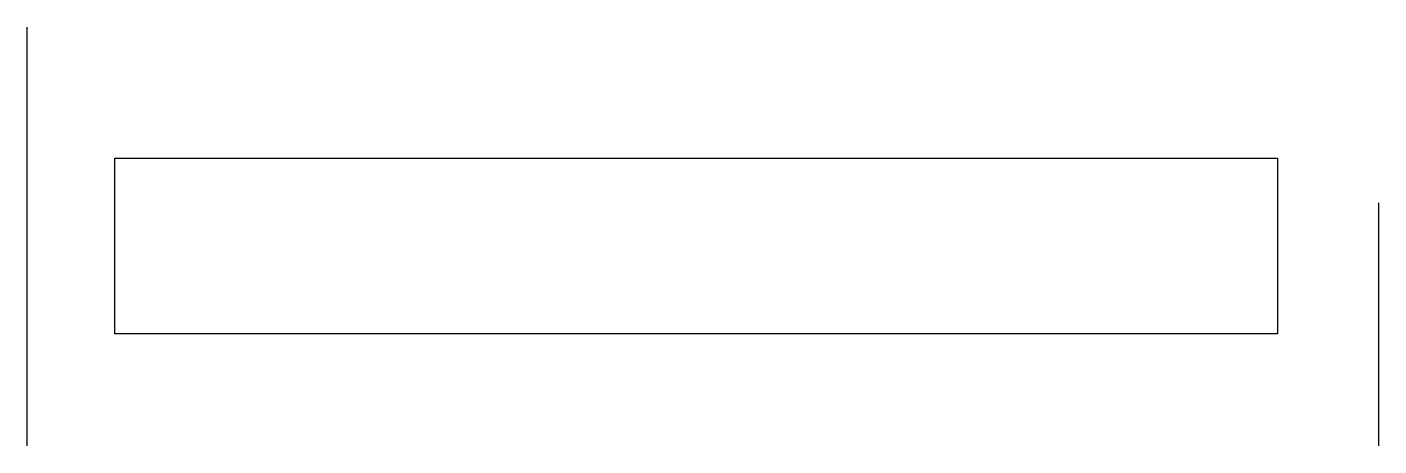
# Model space of a CAD drawing. Header units: millimetres. Extents: x 0 to 100, y 0 to 31.
import ezdxf

# ---------------------------------------------------------------- set-up
doc = ezdxf.new("R2010")
doc.units = ezdxf.units.MM
doc.layers.get('0').update_dxf_attribs({"linetype": 'CONTINUOUS'})

msp = doc.modelspace()

# ---------------------------------------------------------------- linework, layer by layer
for p, q in [((0, 0), (0, 31)), ((100, 0), (100, 18))]:
    msp.add_line(p, q)
msp.add_lwpolyline([(92.5, 8.3), (6.5, 8.3), (6.5, 21.3), (92.5, 21.3)], close=True)

doc.saveas('drawing.dxf')
